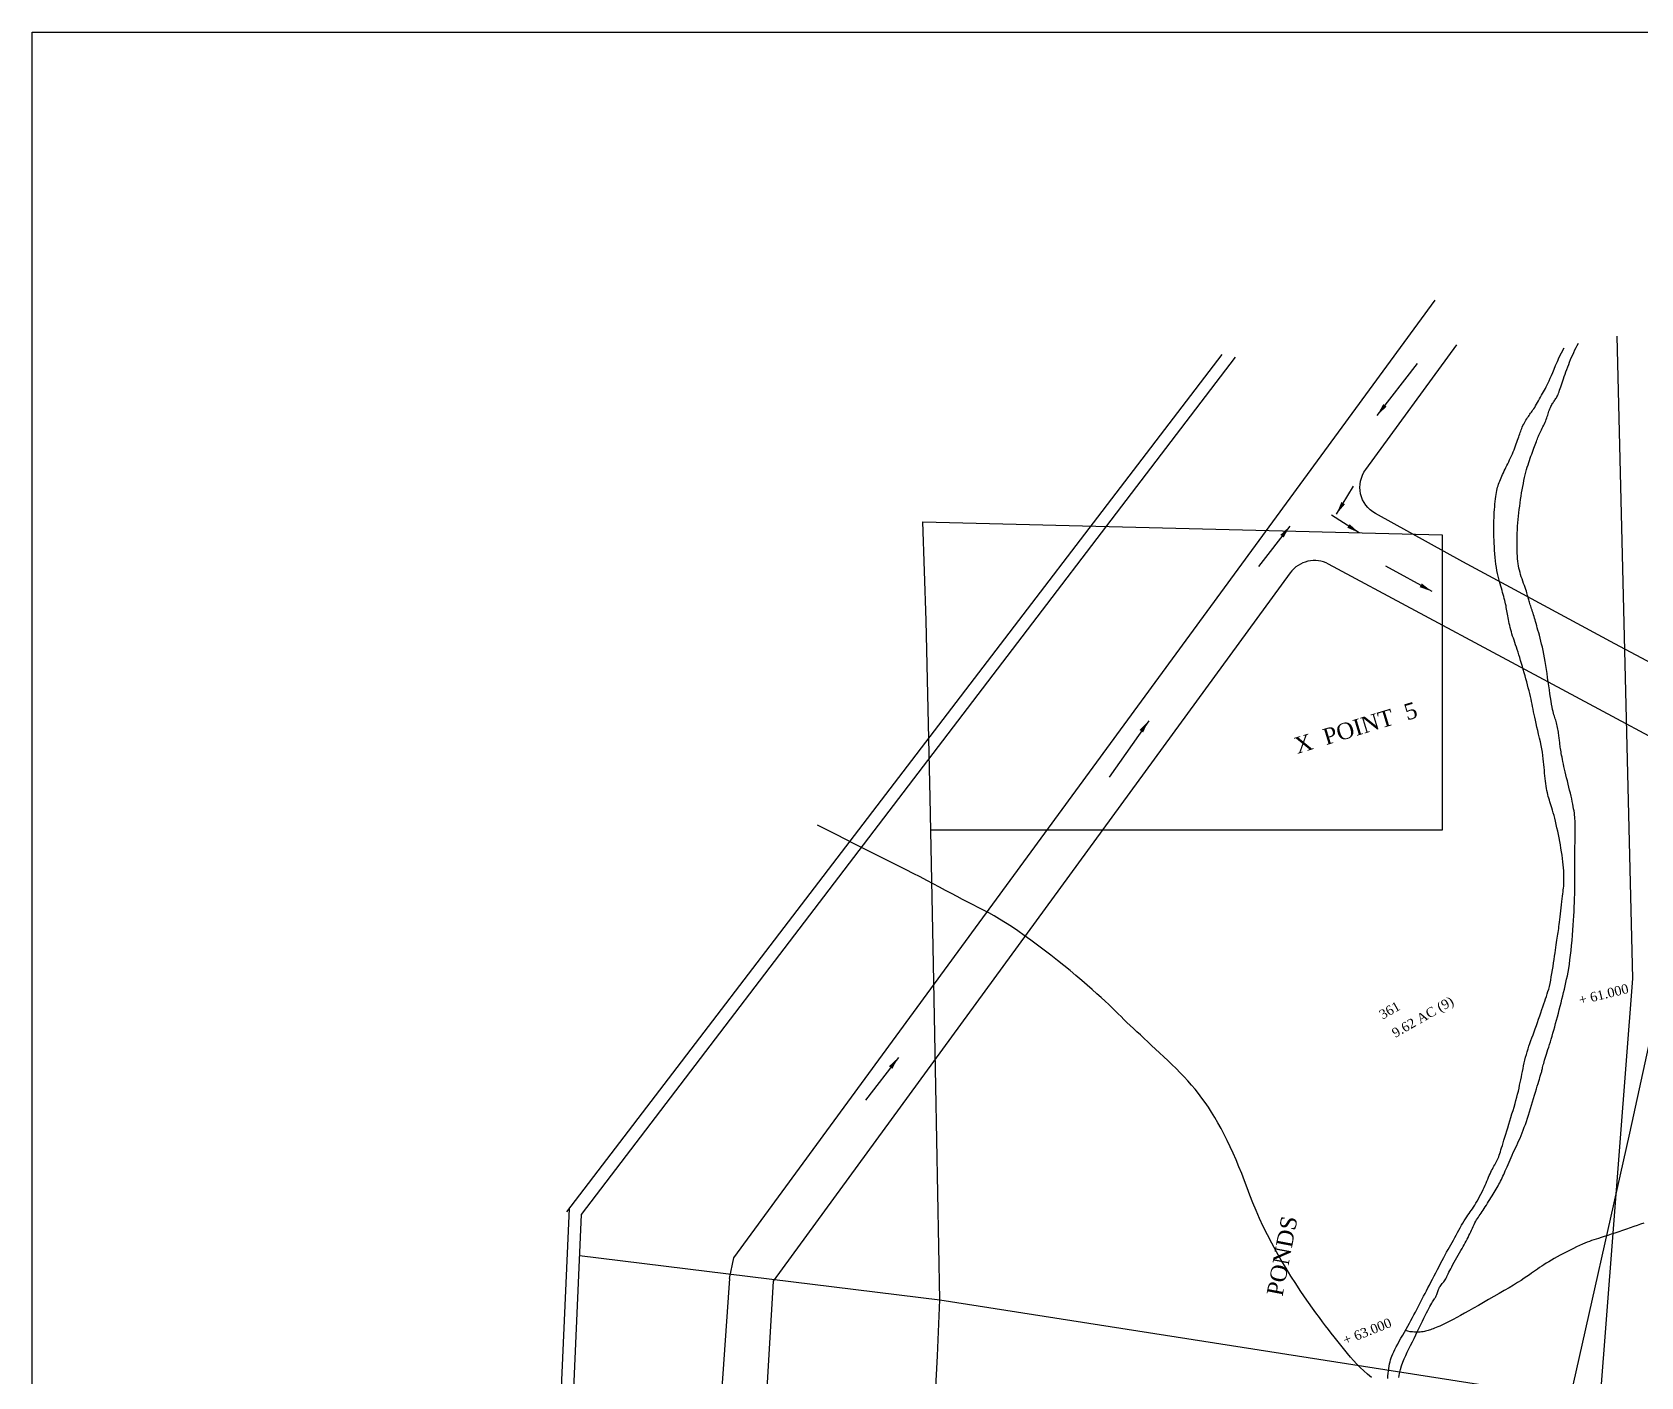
# Model space of a CAD drawing. Header units: inches. Extents: x -174 to 53028, y 1037 to 42359.
# Drawn here: x -174 to 22349, y 23524 to 42359 of the extents above; entities that cross this region are included whole.
import ezdxf

# ---------------------------------------------------------------- set-up
doc = ezdxf.new("R2010")
doc.units = ezdxf.units.IN
doc.header["$MEASUREMENT"] = 0
for name, color, linetype in [('DIM', 5, 'Continuous'), ('DO LINE', 3, 'Continuous'), ('DWG.LINE', 10, 'Continuous'), ('TEXT', 7, 'Continuous')]:
    doc.layers.add(name, color=color, linetype=linetype)
doc.layers.add('TITLE', color=7, linetype='Continuous', lineweight=30)
doc.styles.get("Standard").update_dxf_attribs({"font": 'times.ttf', "height": 120})
doc.dimstyles.get("Standard").update_dxf_attribs({"dimtxt": 120, "dimasz": 96, "dimexe": 0.18, "dimexo": 0.0625, "dimgap": 0.09, "dimtad": 0, "dimtih": 1, "dimtoh": 1, "dimdec": 0, "dimzin": 0, "dimdsep": 46, "dimlunit": 3, "dimtxsty": 'Standard', "dimcen": 300, "dimclrd": 5, "dimclre": 5, "dimclrt": 4, "dimadec": 0, "dimazin": 0, "dimtfac": 1, "dimtdec": 0, "dimtofl": 0, "dimtmove": 0, "dimatfit": 3, "dimfxl": 0, "dimtolj": 1, "dimtzin": 0, "dimarcsym": 0})

msp = doc.modelspace()

# ---------------------------------------------------------------- linework, layer by layer
at = {"layer": 'DO LINE', "ltscale": 0.2}
msp.add_lwpolyline([(18577.4, 23514.1), (18523.3, 23559.1), (18471.2, 23606.1), (18421.2, 23654.4), (18373.3, 23703.3), (18327.7, 23752.5), (18284.2, 23801.1), (18242.9, 23848.8), (18203.4, 23895.9), (18165.2, 23942.6), (18127.8, 23989.5), (18090.7, 24036.8), (18053.4, 24085), (18015.5, 24134.5), (17976.3, 24185.6), (17935.5, 24238.8), (17892.8, 24294.8), (17847.9, 24354.4), (17800.5, 24418.4), (17750.4, 24487.6), (17697.2, 24562.8), (17640.8, 24644.6), (17580.8, 24734.1), (17517.2, 24831.4), (17450.9, 24935.7), (17383.2, 25045.5), (17315.1, 25159.4), (17247.8, 25276), (17182.5, 25393.9), (17120.3, 25511.7), (17062.5, 25628), (17009.7, 25741.7), (16961.6, 25852.5), (16917.3, 25960.8), (16875.9, 26066.5), (16836.5, 26169.9), (16798.4, 26271), (16760.7, 26370), (16722.5, 26467.1), (16683.1, 26562.3), (16642.6, 26655.4), (16601.1, 26746.2), (16558.8, 26834.5), (16515.8, 26920.1), (16472.2, 27002.6), (16428.3, 27081.9), (16384.2, 27157.8), (16339.9, 27230.1), (16295.3, 27299.1), (16250.1, 27365.3), (16204.1, 27429.1), (16157.1, 27490.9), (16108.8, 27551.1), (16058.9, 27610.2), (16007.3, 27668.6), (15953.7, 27726.7), (15898.4, 27784.3), (15841.9, 27841.4), (15784.6, 27897.9), (15726.9, 27953.5), (15669.2, 28008.3), (15611.8, 28062), (15555.2, 28114.6), (15499.8, 28165.9), (15445.6, 28216), (15392.9, 28264.7), (15341.7, 28312.1), (15292.2, 28358.2), (15244.4, 28402.9), (15198.5, 28446.3), (15154.6, 28488.3), (15112.7, 28529.1), (15071.8, 28569.2), (15031, 28609.4), (14989.4, 28650.3), (14945.9, 28692.7), (14899.5, 28737.2), (14849.3, 28784.7), (14794.1, 28835.7), (14733.4, 28890.8), (14667.2, 28949.8), (14596.1, 29012.1), (14520.4, 29077.2), (14440.6, 29144.7), (14357.2, 29214.1), (14270.6, 29284.8), (14181.2, 29356.5), (14089.5, 29428.6), (13996.3, 29500.4), (13902.5, 29571.2), (13808.8, 29640.2), (13716, 29706.8), (13625.1, 29770.1), (13536.7, 29829.6), (13451.8, 29884.4), (13370.8, 29934.1), (13293.3, 29979.3), (13218.3, 30021.1), (13145, 30060.3), (13072.7, 30097.8), (13000.3, 30134.7), (12927.2, 30171.8), (12852.5, 30210), (12775.4, 30250.2), (12695.8, 30292.3), (12613.5, 30336.1), (12528.6, 30381.5), (12441, 30428.3), (12350.5, 30476.2), (12257.1, 30525.2), (12160.8, 30574.9), (12060.6, 30625.9), (11951.9, 30680.5), (11829.5, 30741.8), (11687.8, 30812.7), (11521.6, 30896.3), (11325.3, 30995.5), (11093.7, 31113.5), (10821.3, 31253.1)], dxfattribs=at)
at = {"layer": 'DWG.LINE', "ltscale": 0.2}
for points in [[(9588.7, 24903), (9651.4, 25192.6), (19471.2, 38607.1)], [(18373.7, 6917.6), (20126.4, 14088.8), (20627.8, 16705.4), (21383.8, 20954.2), (21777.5, 23177.9), (22236.5, 29101.6), (22016.3, 38100)], [(7310.8, 25832.9), (16486.9, 37843.9)], [(18805.3, 23499.9), (18808.6, 23535.9), (18812.4, 23572), (18816.6, 23607.4), (18821.3, 23641.7), (18826.5, 23674.2), (18832.3, 23704.5), (18838.8, 23733.1), (18846.2, 23760.7), (18854.9, 23787.9), (18865, 23815.5), (18876.9, 23844.1), (18890.7, 23874.5), (18906.8, 23907.3), (18925.2, 23943.1), (18945.6, 23981.4), (18967.6, 24021.7), (18990.8, 24063.4), (19014.7, 24106.1), (19038.9, 24149.2), (19063, 24192.1), (19086.5, 24234.2), (19109.1, 24275.2), (19130.8, 24315.1), (19151.8, 24354), (19172.2, 24392.2), (19192, 24429.7), (19211.6, 24466.9), (19230.9, 24503.8), (19250.1, 24540.6), (19269.3, 24577.5), (19288.7, 24614.7), (19308.2, 24652.3), (19328, 24690.4), (19348.1, 24729.1), (19368.6, 24768.8), (19389.5, 24809.4), (19411, 24851.1), (19433.1, 24894), (19455.7, 24937.8), (19478.4, 24982), (19501.3, 25026.2), (19524, 25070.1), (19546.5, 25113.1), (19568.5, 25155), (19589.9, 25195.2), (19610.4, 25233.6), (19630.3, 25270.2), (19649.7, 25305.5), (19668.7, 25339.8), (19687.4, 25373.5), (19706.1, 25406.9), (19724.8, 25440.3), (19743.7, 25474.2), (19762.8, 25508.7), (19782.2, 25543.5), (19801.7, 25578.3), (19821, 25612.7), (19840.2, 25646.1), (19858.9, 25678.3), (19877.2, 25708.9), (19894.8, 25737.3), (19911.7, 25763.3), (19927.9, 25787.5), (19943.8, 25810.4), (19959.3, 25832.7), (19974.9, 25854.8), (19990.5, 25877.5), (20006.4, 25901.4), (20022.8, 25927), (20039.8, 25954.8), (20057.3, 25984.5), (20074.9, 26015.7), (20092.4, 26047.9), (20109.6, 26080.7), (20126.3, 26113.6), (20142.2, 26146.1), (20157, 26177.8), (20170.7, 26208.4), (20183.3, 26237.7), (20195.1, 26265.9), (20206.2, 26293), (20216.8, 26319), (20227.3, 26343.9), (20237.7, 26367.9), (20248.2, 26390.9), (20259.2, 26413), (20270.3, 26434.4), (20281.6, 26455), (20292.8, 26475), (20303.8, 26494.5), (20314.5, 26513.6), (20324.6, 26532.3), (20334.1, 26550.9), (20342.9, 26569.3), (20351.1, 26588.1), (20359, 26607.6), (20366.7, 26628.2), (20374.4, 26650.5), (20382.5, 26674.8), (20391, 26701.6), (20400.3, 26731.2), (20410.4, 26764.1), (20421.4, 26800), (20433.1, 26838.6), (20445.5, 26879.6), (20458.6, 26922.6), (20472.2, 26967.4), (20486.2, 27013.6), (20500.7, 27060.9), (20515.4, 27109), (20530.3, 27157.5), (20545.2, 27206.2), (20559.8, 27254.8), (20574.1, 27303), (20587.9, 27350.4), (20600.9, 27396.7), (20613, 27441.7), (20624.1, 27485.2), (20634.3, 27527.2), (20643.8, 27568), (20652.6, 27608), (20660.9, 27647.2), (20668.9, 27686.1), (20676.6, 27724.7), (20684.4, 27763.4), (20692.2, 27802.4), (20700.1, 27841.6), (20708.4, 27881), (20717.1, 27920.4), (20726.2, 27959.9), (20736, 27999.3), (20746.4, 28038.6), (20757.6, 28077.7), (20769.7, 28116.6), (20782.6, 28155.5), (20796.1, 28194.4), (20810.3, 28233.8), (20824.9, 28273.7), (20840, 28314.4), (20855.4, 28356.1), (20871, 28398.9), (20886.8, 28443.1), (20902.5, 28488.2), (20918.2, 28533.6), (20933.6, 28578.9), (20948.7, 28623.5), (20963.5, 28666.8), (20977.6, 28708.5), (20991.2, 28747.9), (21004, 28784.8), (21016.2, 28819.7), (21027.7, 28853.5), (21038.6, 28887), (21049.1, 28920.9), (21059.1, 28956.2), (21068.7, 28993.6), (21078, 29033.9), (21087, 29077.7), (21095.8, 29124.4), (21104.2, 29173.1), (21112.3, 29223), (21120.1, 29273.3), (21127.6, 29323), (21134.7, 29371.3), (21141.4, 29417.4), (21147.7, 29460.6), (21153.7, 29500.9), (21159.3, 29538.6), (21164.6, 29573.9), (21169.6, 29607.1), (21174.4, 29638.3), (21178.9, 29667.8), (21183.2, 29695.9), (21187.3, 29722.8), (21191.3, 29749.1), (21195.3, 29775.3), (21199.2, 29802.1), (21203.1, 29830.2), (21207.1, 29860), (21211.3, 29892.3), (21215.6, 29927.6), (21220.1, 29966.2), (21224.7, 30007.5), (21229.5, 30050.5), (21234.3, 30094.1), (21239.1, 30137.5), (21243.7, 30179.6), (21248.3, 30219.5), (21252.6, 30256.1), (21256.7, 30288.9), (21260.5, 30318.3), (21263.9, 30345.3), (21266.8, 30370.8), (21269.3, 30395.6), (21271.2, 30420.6), (21272.6, 30446.6), (21273.3, 30474.7), (21273.3, 30505.4), (21272.6, 30538.8), (21271.1, 30574.7), (21268.9, 30612.8), (21265.9, 30653), (21262.1, 30695.1), (21257.5, 30738.9), (21252.1, 30784.2), (21245.9, 30830.8), (21238.9, 30878.4), (21231.3, 30926.7), (21223, 30975.5), (21214.2, 31024.4), (21204.9, 31073.1), (21195.3, 31121.5), (21185.4, 31169.2), (21175.3, 31215.8), (21165, 31261.2), (21154.6, 31305.2), (21144.3, 31347.4), (21134, 31387.6), (21123.8, 31425.7), (21113.9, 31461.2), (21104.2, 31494.1), (21094.9, 31524.2), (21085.9, 31552), (21077.3, 31578.1), (21069.1, 31603.1), (21061.3, 31627.8), (21053.9, 31652.7), (21047, 31678.5), (21040.4, 31705.8), (21034.3, 31735), (21028.6, 31766.2), (21023.3, 31799.1), (21018.3, 31833.5), (21013.8, 31869.1), (21009.5, 31905.8), (21005.6, 31943.2), (21001.9, 31981.3), (20998.5, 32019.8), (20995.1, 32058.8), (20991.5, 32098.7), (20987.5, 32139.7), (20982.8, 32182), (20977.2, 32225.8), (20970.6, 32271.4), (20962.5, 32319), (20953, 32368.6), (20942.2, 32419.8), (20930.6, 32471.9), (20918.5, 32524.1), (20906.3, 32575.7), (20894.3, 32626.1), (20882.9, 32674.5), (20872.4, 32720.3), (20863.2, 32763), (20855, 32802.9), (20847.6, 32840.6), (20840.6, 32876.8), (20833.9, 32912), (20827.1, 32946.8), (20820, 32981.9), (20812.3, 33017.8), (20803.8, 33055), (20794.5, 33093.4), (20784.5, 33133), (20773.9, 33173.6), (20762.8, 33215.1), (20751.3, 33257.3), (20739.5, 33300), (20727.4, 33343.3), (20715.2, 33386.8), (20703, 33430.3), (20690.6, 33473.6), (20678.3, 33516.3), (20666, 33558.2), (20653.8, 33599), (20641.7, 33638.4), (20629.8, 33676.2), (20618.2, 33712.1), (20606.7, 33746.3), (20595.6, 33779.1), (20584.7, 33810.6), (20574.3, 33841.3), (20564.2, 33871.3), (20554.5, 33900.9), (20545.3, 33930.3), (20536.5, 33959.8), (20528.3, 33989.3), (20520.6, 34018.5), (20513.3, 34047.5), (20506.7, 34076), (20500.5, 34103.9), (20494.9, 34131.1), (20489.9, 34157.4), (20485.4, 34182.7), (20481.3, 34207.3), (20477.5, 34231.3), (20473.8, 34254.9), (20470, 34278.3), (20465.9, 34301.9), (20461.5, 34325.7), (20456.6, 34349.9), (20451, 34374.9), (20444.7, 34400.5), (20437.8, 34426.9), (20430.4, 34454), (20422.5, 34481.9), (20414.2, 34510.4), (20405.5, 34539.8), (20396.5, 34569.9), (20387.3, 34600.8), (20377.9, 34632.7), (20368.5, 34665.9), (20359.3, 34700.5), (20350.3, 34737), (20341.8, 34775.4), (20333.9, 34816.1), (20326.6, 34859.3), (20320.1, 34905.1), (20314.5, 34953), (20309.5, 35002.2), (20305.3, 35052.1), (20301.7, 35102), (20298.7, 35151.2), (20296.2, 35199.1), (20294.2, 35244.9), (20292.7, 35288.1), (20291.6, 35329.1), (20290.9, 35368.3), (20290.7, 35406.2), (20290.9, 35443.3), (20291.4, 35480), (20292.4, 35516.9), (20293.8, 35554.5), (20295.6, 35593), (20297.8, 35632.1), (20300.3, 35671.4), (20303.1, 35710.4), (20306.3, 35748.5), (20309.9, 35785.3), (20313.7, 35820.4), (20317.7, 35853.1), (20322.1, 35883.2), (20326.8, 35911), (20331.8, 35936.8), (20337.3, 35960.9), (20343.3, 35983.9), (20349.8, 36006.1), (20356.9, 36027.9), (20364.7, 36049.6), (20373.1, 36071.6), (20382.2, 36094), (20391.9, 36116.9), (20402.2, 36140.1), (20413.1, 36163.7), (20424.4, 36187.8), (20436.1, 36212.3), (20448.3, 36237.2), (20460.7, 36262.7), (20473.5, 36288.5), (20486.4, 36314.8), (20499.3, 36341.5), (20512.3, 36368.5), (20525.1, 36395.9), (20537.7, 36423.5), (20550.1, 36451.5), (20562, 36479.7), (20573.5, 36508), (20584.5, 36536.1), (20595.1, 36563.8), (20605.1, 36591), (20614.6, 36617.4), (20623.4, 36642.8), (20631.7, 36667), (20639.3, 36689.9), (20646.4, 36711.6), (20653.3, 36732.3), (20660.1, 36752.2), (20666.9, 36771.6), (20674, 36790.6), (20681.6, 36809.5), (20689.9, 36828.5), (20698.9, 36847.8), (20708.7, 36867.1), (20719, 36886.5), (20729.7, 36905.6), (20740.7, 36924.3), (20751.9, 36942.4), (20763, 36959.8), (20774.1, 36976.2), (20784.9, 36991.7), (20795.5, 37006.5), (20806.1, 37021), (20816.8, 37035.7), (20827.7, 37050.8), (20838.9, 37066.9), (20850.6, 37084.4), (20862.8, 37103.6), (20875.6, 37124.8), (20888.9, 37147.7), (20902.6, 37172), (20916.6, 37197.2), (20930.7, 37222.8), (20944.8, 37248.5), (20958.8, 37273.9), (20972.5, 37298.5), (20985.9, 37322.1), (20999, 37345.1), (21012.1, 37368.4), (21025.2, 37392.5), (21038.6, 37418.1), (21052.4, 37445.9), (21066.7, 37476.6), (21081.8, 37510.9), (21097.8, 37549.3), (21115.2, 37592), (21134.4, 37638.9), (21155.9, 37690.1), (21180.3, 37745.6), (21207.9, 37805.4), (21239.4, 37869.5), (21275.1, 37937.9)], [(18961.2, 23514.9), (18971.3, 23572.5), (18984.1, 23626.7), (18999.4, 23678.2), (19016.8, 23727.5), (19036.2, 23775.3), (19057.1, 23822.2), (19079.3, 23868.6), (19102.4, 23915.4), (19126.2, 23963), (19150.5, 24011.8), (19174.9, 24061.5), (19199.2, 24111.5), (19223.3, 24161.2), (19246.8, 24209.9), (19269.7, 24257.1), (19291.5, 24302.2), (19312.3, 24344.5), (19331.7, 24383.7), (19349.7, 24419.6), (19366.4, 24452.3), (19381.9, 24482.1), (19396.2, 24508.8), (19409.2, 24532.8), (19421.2, 24553.9), (19432, 24572.4), (19441.8, 24588.4), (19450.7, 24602.2), (19458.7, 24614.4), (19465.9, 24625.5), (19472.4, 24635.8), (19478.3, 24645.8), (19483.6, 24656.1), (19488.6, 24667.1), (19493.2, 24679.1), (19497.7, 24692), (19502.2, 24705.6), (19507, 24719.8), (19512, 24734.3), (19517.7, 24748.9), (19524.1, 24763.4), (19531.4, 24777.5), (19539.8, 24791.2), (19549, 24804.5), (19558.8, 24817.6), (19569.1, 24830.5), (19579.5, 24843.5), (19589.8, 24856.6), (19599.9, 24870), (19609.4, 24883.9), (19618.2, 24898.4), (19626.7, 24913.6), (19635, 24930), (19643.6, 24947.8), (19652.8, 24967.1), (19662.9, 24988.4), (19674.4, 25011.7), (19687.4, 25037.5), (19702.3, 25065.8), (19718.8, 25096.2), (19736.4, 25128.1), (19754.9, 25161), (19773.8, 25194.3), (19792.8, 25227.4), (19811.4, 25259.9), (19829.3, 25291), (19846.2, 25320.4), (19862.1, 25348.3), (19877.1, 25375), (19891.3, 25400.8), (19905, 25425.9), (19918, 25450.9), (19930.7, 25475.8), (19943, 25501.1), (19955.2, 25527), (19967.1, 25553.2), (19979, 25579.5), (19990.8, 25605.7), (20002.5, 25631.4), (20014.3, 25656.3), (20026, 25680.1), (20037.8, 25702.7), (20049.7, 25723.7), (20061.8, 25743.5), (20074.1, 25762.4), (20086.6, 25781), (20099.5, 25799.5), (20112.8, 25818.5), (20126.5, 25838.2), (20140.8, 25859.1), (20155.6, 25881.5), (20170.9, 25905.2), (20186.5, 25929.9), (20202.3, 25955.3), (20218.2, 25981.2), (20234.1, 26007.2), (20249.8, 26033), (20265.3, 26058.4), (20280.4, 26083.1), (20295.1, 26107.2), (20309.4, 26130.8), (20323.2, 26153.8), (20336.6, 26176.5), (20349.5, 26199), (20362, 26221.2), (20373.9, 26243.4), (20385.3, 26265.5), (20396.4, 26287.9), (20407.2, 26310.7), (20418, 26334.1), (20428.8, 26358.3), (20440, 26383.5), (20451.5, 26410), (20463.6, 26437.8), (20476.3, 26467.2), (20489.8, 26498), (20503.7, 26529.9), (20518.2, 26562.8), (20533, 26596.2), (20548.2, 26630.2), (20563.7, 26664.2), (20579.3, 26698.3), (20595.1, 26732.1), (20610.8, 26765.8), (20626.6, 26799.7), (20642.3, 26834), (20657.9, 26868.8), (20673.3, 26904.5), (20688.5, 26941.2), (20703.4, 26979.2), (20718, 27018.6), (20732.3, 27059.4), (20746.4, 27101.5), (20760.4, 27144.8), (20774.3, 27189.1), (20788.3, 27234.3), (20802.3, 27280.4), (20816.6, 27327.2), (20831, 27374.6), (20845.4, 27421.8), (20859.7, 27468.3), (20873.5, 27513.3), (20886.6, 27556), (20898.9, 27595.9), (20910.2, 27632.1), (20920.1, 27664), (20928.5, 27691.1), (20935.6, 27713.9), (20941.6, 27733.1), (20946.6, 27749.5), (20950.9, 27763.7), (20954.6, 27776.5), (20957.9, 27788.5), (20961, 27800.6), (20964.1, 27813.4), (20967.3, 27827), (20970.7, 27841.6), (20974.5, 27857.5), (20978.7, 27874.7), (20983.5, 27893.3), (20988.9, 27913.7), (20995.2, 27935.8), (21002.3, 27959.9), (21010.3, 27985.9), (21019, 28013.7), (21028.4, 28043.3), (21038.4, 28074.6), (21048.9, 28107.7), (21059.8, 28142.4), (21071.1, 28178.6), (21082.7, 28216.4), (21094.6, 28255.7), (21106.6, 28296.3), (21118.9, 28338.4), (21131.3, 28381.7), (21143.8, 28426.3), (21156.4, 28472), (21169, 28519), (21181.6, 28566.9), (21194.2, 28615.6), (21206.7, 28664.9), (21219.2, 28714.3), (21231.4, 28763.6), (21243.5, 28812.6), (21255.4, 28860.8), (21267, 28908.1), (21278.3, 28954.3), (21289.4, 28999.9), (21300.1, 29045.7), (21310.4, 29092.4), (21320.4, 29140.6), (21330.1, 29191.2), (21339.3, 29244.9), (21348.1, 29302.2), (21356.5, 29363.8), (21364.5, 29429), (21372, 29497), (21379, 29566.9), (21385.6, 29637.8), (21391.7, 29709), (21397.3, 29779.6), (21402.3, 29848.7), (21406.8, 29915.6), (21410.9, 29980.6), (21414.4, 30043.8), (21417.4, 30105.7), (21419.9, 30166.5), (21422, 30226.6), (21423.6, 30286.2), (21424.8, 30345.6), (21425.5, 30405.1), (21426, 30464.6), (21426.1, 30523.8), (21426.1, 30582.5), (21426, 30640.4), (21425.8, 30697.3), (21425.8, 30752.9), (21425.8, 30807.1), (21426.2, 30859.6), (21426.6, 30910.3), (21427.3, 30958.9), (21428, 31005.4), (21428.7, 31049.5), (21429.4, 31091.1), (21430, 31130.1), (21430.4, 31166.3), (21430.7, 31199.7), (21430.7, 31230.6), (21430.4, 31259.5), (21429.7, 31287), (21428.6, 31313.6), (21426.9, 31339.8), (21424.6, 31366.1), (21421.7, 31393), (21418.1, 31421), (21413.7, 31450.1), (21408.6, 31480.6), (21402.8, 31512.6), (21396.2, 31546.1), (21388.9, 31581.2), (21380.8, 31618.2), (21372, 31657), (21362.4, 31697.7), (21352.3, 31739.8), (21341.8, 31783), (21331.1, 31826.7), (21320.3, 31870.4), (21309.8, 31913.6), (21299.5, 31955.9), (21289.8, 31996.7), (21280.8, 32035.6), (21272.5, 32072.6), (21264.9, 32107.7), (21257.9, 32140.9), (21251.5, 32172.2), (21245.7, 32201.7), (21240.5, 32229.4), (21235.8, 32255.3), (21231.7, 32279.4), (21228, 32302), (21224.8, 32323.2), (21221.9, 32343.1), (21219.3, 32362.1), (21217, 32380.2), (21214.9, 32397.6), (21212.9, 32414.6), (21211, 32431.3), (21209.2, 32447.8), (21207.3, 32464.5), (21205.3, 32481.4), (21203.1, 32498.7), (21200.8, 32516.6), (21198.1, 32535.3), (21195, 32554.9), (21191.5, 32575.6), (21187.7, 32597.1), (21183.4, 32619), (21178.8, 32641.1), (21173.9, 32663), (21168.7, 32684.4), (21163.3, 32705), (21157.6, 32724.3), (21151.8, 32742.4), (21145.8, 32759.8), (21139.6, 32777.7), (21133.2, 32796.8), (21126.7, 32818.3), (21120, 32842.8), (21113.1, 32871.6), (21106.1, 32905.4), (21099, 32944.9), (21091.7, 32989.6), (21084.2, 33038.6), (21076.6, 33091.1), (21068.9, 33146.2), (21060.9, 33203.2), (21052.8, 33261.1), (21044.4, 33319.1), (21035.9, 33376.5), (21027.2, 33433), (21018.3, 33488.4), (21009.2, 33542.5), (20999.8, 33595.2), (20990.3, 33646.3), (20980.5, 33695.5), (20970.5, 33742.7), (20960.2, 33787.8), (20949.9, 33830.7), (20939.5, 33871.5), (20929.2, 33910.3), (20919.1, 33947), (20909.3, 33981.7), (20899.9, 34014.5), (20891, 34045.5), (20882.7, 34074.5), (20874.9, 34101.9), (20867.5, 34127.8), (20860.5, 34152.3), (20853.7, 34175.8), (20847.1, 34198.2), (20840.5, 34219.9), (20833.9, 34240.9), (20827.1, 34261.5), (20820.4, 34281.6), (20813.6, 34301.2), (20807.1, 34320.2), (20800.8, 34338.7), (20794.8, 34356.5), (20789.4, 34373.6), (20784.4, 34390), (20780.2, 34405.8), (20776.3, 34421.1), (20772.5, 34436.6), (20768.6, 34452.5), (20764.4, 34469.3), (20759.5, 34487.4), (20753.7, 34507.3), (20746.7, 34529.3), (20738.4, 34553.7), (20729, 34580.3), (20718.7, 34608.6), (20708, 34638.2), (20697, 34668.7), (20686.2, 34699.7), (20675.8, 34730.8), (20666.2, 34761.6), (20657.5, 34791.8), (20649.9, 34821.6), (20643.1, 34851.7), (20637.3, 34882.4), (20632.3, 34914.1), (20628.1, 34947.4), (20624.6, 34982.7), (20621.8, 35020.5), (20619.7, 35061), (20618.1, 35104), (20617.2, 35149), (20616.9, 35195.6), (20617.2, 35243.4), (20618.1, 35291.9), (20619.7, 35340.6), (20621.8, 35389.3), (20624.6, 35437.4), (20628, 35485), (20632, 35532.2), (20636.4, 35579.1), (20641.4, 35625.8), (20646.8, 35672.4), (20652.7, 35718.9), (20659, 35765.5), (20665.7, 35812.3), (20672.8, 35858.9), (20680.2, 35905.1), (20687.9, 35950.7), (20695.9, 35995.5), (20704.3, 36039), (20712.9, 36081.2), (20721.7, 36121.6), (20730.8, 36160.2), (20740.2, 36197), (20749.7, 36232.2), (20759.4, 36266), (20769.4, 36298.6), (20779.5, 36330.1), (20789.8, 36360.8), (20800.2, 36390.9), (20810.8, 36420.4), (20821.4, 36449.3), (20831.9, 36477.5), (20842.3, 36504.7), (20852.3, 36531), (20862, 36556.2), (20871.2, 36580), (20879.7, 36602.5), (20887.6, 36623.5), (20895, 36643.2), (20902.1, 36662), (20909, 36680.1), (20916, 36697.8), (20923.3, 36715.5), (20931.1, 36733.3), (20939.5, 36751.6), (20948.7, 36770.7), (20958.5, 36790.3), (20968.7, 36810.5), (20979.1, 36831.1), (20989.5, 36852), (20999.6, 36873), (21009.1, 36894), (21018, 36914.9), (21025.9, 36935.6), (21033.1, 36955.9), (21039.7, 36976), (21045.8, 36995.5), (21051.7, 37014.6), (21057.5, 37033.1), (21063.3, 37050.9), (21069.5, 37068.1), (21076, 37084.5), (21082.8, 37100.2), (21090, 37115.2), (21097.5, 37129.5), (21105.1, 37143.2), (21112.9, 37156.2), (21120.7, 37168.7), (21128.6, 37180.6), (21136.4, 37192), (21144.1, 37203.2), (21151.9, 37214.5), (21159.5, 37226.2), (21167.2, 37238.6), (21174.7, 37252), (21182.3, 37266.6), (21189.7, 37282.9), (21197.2, 37301), (21204.7, 37321), (21212.3, 37342.7), (21220.1, 37366), (21228.3, 37391), (21236.8, 37417.4), (21245.9, 37445.3), (21255.5, 37474.5), (21265.8, 37505), (21276.7, 37536.6), (21288.1, 37569), (21300.1, 37602.2), (21312.6, 37636), (21325.5, 37670.2), (21338.8, 37704.5), (21352.4, 37738.9), (21366.4, 37773.2), (21380.6, 37807.2), (21395.2, 37841), (21410.2, 37874.4), (21425.6, 37907.4), (21441.5, 37939.9), (21457.9, 37971.8), (21474.8, 38003.1)], [(16669.2, 37805.1), (7514.2, 25796.3), (6774.2, 9004.6)], [(11373, 7826.9), (11610.7, 10212.3), (11822.8, 12636.8), (11978.8, 14546.8), (12061, 15722.3), (12130.2, 17018.8), (12242.7, 19131.8), (12325.8, 20530.3), (12419.8, 22237), (12499.4, 23818), (12533.5, 24600.4), (12480.2, 27591.8), (12441.4, 29546.4), (12397.8, 31632.5), (12344.4, 34115.9), (12296, 35500.3)], [(12296, 35500.3), (19569.4, 35315.7), (19569.4, 31182.8), (12407.2, 31182.8)], [(6596.1, 9050.2), (7347.9, 25881.5)], [(22390.8, 25676.5), (22345.2, 25660.7), (22298.5, 25644.4), (22250.2, 25627.6), (22200.1, 25610.2), (22147.9, 25592.3), (22094.4, 25574.1), (22040.5, 25555.9), (21987.1, 25538), (21934.9, 25520.6), (21884.9, 25504.1), (21838, 25488.9), (21795.1, 25475.1), (21756.6, 25462.9), (21721.9, 25452), (21689.8, 25441.8), (21659.3, 25431.7), (21629.2, 25421.2), (21598.4, 25409.7), (21565.9, 25396.7), (21530.6, 25381.6), (21491.6, 25364), (21449.6, 25344.2), (21405.2, 25322.6), (21359.4, 25299.7), (21312.8, 25275.9), (21266.4, 25251.7), (21220.9, 25227.3), (21177.2, 25203.4), (21135.9, 25180.1), (21097, 25157.7), (21060.3, 25135.8), (21025.6, 25114.6), (20992.7, 25093.9), (20961.5, 25073.6), (20931.7, 25053.7), (20903.2, 25034.1), (20875.7, 25014.6), (20848.1, 24994.9), (20819.6, 24974.4), (20788.9, 24952.7), (20755, 24929.3), (20716.9, 24903.7), (20673.4, 24875.4), (20623.6, 24843.9), (20566.7, 24809.1), (20503.7, 24771.3), (20435.9, 24731.3), (20364.8, 24689.8), (20291.7, 24647.6), (20218, 24605.3), (20144.9, 24563.6), (20074, 24523.3), (20006.2, 24485), (19942, 24448.9), (19881.4, 24415), (19824.4, 24383.5), (19771.3, 24354.5), (19722, 24328), (19676.6, 24304.1), (19635.3, 24283.1), (19598, 24264.7), (19564.5, 24249), (19534.3, 24235.4), (19507.2, 24223.8), (19482.6, 24213.8), (19460.3, 24205.1), (19440, 24197.4), (19421.1, 24190.5), (19403.4, 24184), (19386.5, 24178), (19369.9, 24172.4), (19353.4, 24167.3), (19336.5, 24162.7), (19318.9, 24158.7), (19300.1, 24155.2), (19279.8, 24152.4), (19257.6, 24150.2), (19233.6, 24148.8), (19207.7, 24148.6), (19179.9, 24149.6), (19150.4, 24152.1), (19119, 24156.3), (19085.9, 24162.4), (19051, 24170.6)], [(7488.9, 25221.4), (12533.5, 24600.4), (21773.2, 23153.9)]]:
    msp.add_lwpolyline(points, dxfattribs=at)
for points in [[(46372.5, 21331.4, 0.2429297), (46026.8, 21895.2), (41541.6, 23948.9), (38549.3, 25351.3), (35521.4, 26845.2), (32856.7, 28132), (31485.2, 28811.9), (29106.9, 29963.9), (28022, 30520), (26469, 31376.1), (24767.4, 32290.2), (23471.5, 33000.3), (21983.2, 33793.4), (20524.5, 34580.8), (19858.9, 34938.4), (18632.6, 35617.6, -0.4511952), (18496.9, 36232.6), (19771.6, 37979.4)], [(21359, 23218.8), (22196, 26938), (22781, 29636.2), (23210.6, 31495.8, 0.3383764), (22849.7, 32292.3), (17978.4, 34907.6, 0.3744277), (17440.5, 34785.1), (10201.3, 24865.4), (9627.8, 15147.2, 0.3701544), (10100.7, 14525.3), (18387.6, 12744.4, 0.4097586), (19098.3, 13196), (20524.7, 19374.1), (20926.2, 21161), (21391.7, 23213.7)], [(9588.7, 24903), (8843.6, 14235.6, 0.3738299), (9506.8, 13355.4), (15320, 12119.1)]]:
    msp.add_lwpolyline(points, format="xyb", dxfattribs=at)
at = {"layer": 'TITLE', "ltscale": 0.2}
msp.add_lwpolyline([(-174.2, 42359.3), (53008, 42359.3), (53008, 1036.6), (-174.2, 1036.6)], close=True, dxfattribs=at)

# ---------------------------------------------------------------- texts
at = {"layer": 'TEXT', "ltscale": 0.2}
for s, height, rotation, p in [('X  POINT  5', 228, 16.9104, (17539.3, 32248.7)), ('9.62 AC (9)', 132, 29.75643, (18912, 28270.3)), ('+ 61.000', 132, 13.82944, (21498.7, 28733.3)), ('361', 132, 29.75643, (18734.3, 28526.2)), ('PONDS', 228, 79.1486, (17331.9, 24641.7)), ('+ 63.000', 132, 21.63569, (18212.1, 23968.2))]:
    msp.add_text(s, height=height, rotation=rotation, dxfattribs=at).set_placement(p)

# ---------------------------------------------------------------- leaders
at = {"layer": 'DIM', "ltscale": 0.2}
for points in [[(18656.2, 36989.6), (19220.3, 37719.2)], [(18087.4, 35608.5), (18326.6, 35999.8)], [(18407.4, 35345.2), (18020.4, 35592.6)], [(17435.2, 35441), (16996.6, 34875.7)], [(19425.6, 34524.4), (18777, 34881.3)], [(15458.9, 32713.7), (14903.8, 31923.4)], [(11955.4, 27998.9), (11495.2, 27400.2)]]:
    msp.add_leader(points, dimstyle='Standard', override={"dimasz": 180}, dxfattribs=at)

doc.saveas('drawing.dxf')
